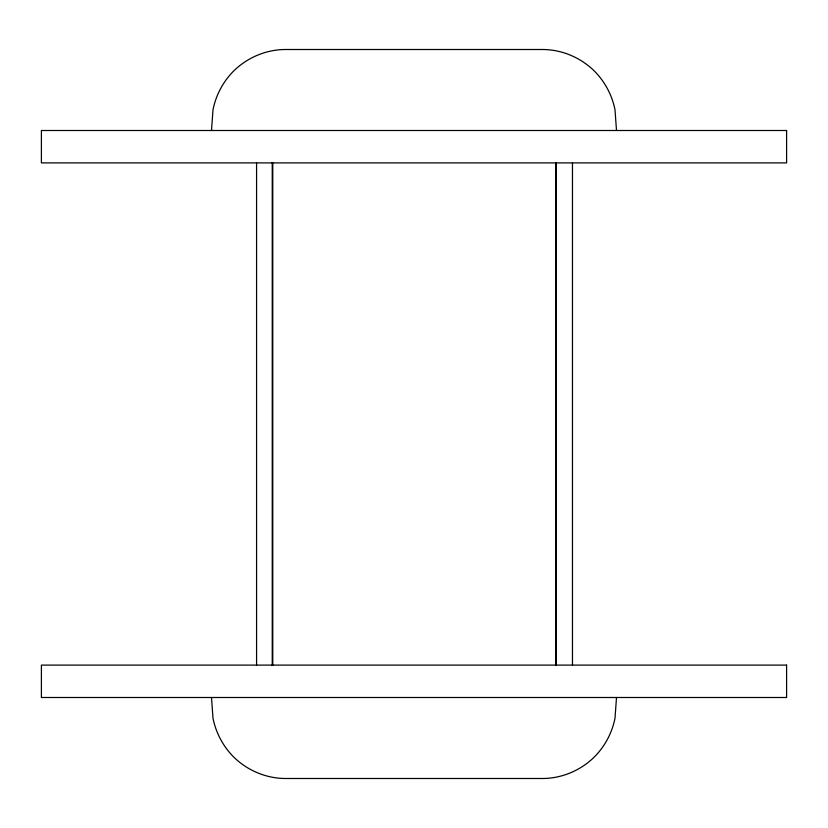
<?xml version="1.0" encoding="UTF-8"?>
<svg xmlns="http://www.w3.org/2000/svg" width="828" height="828" viewBox="0 0 828 828"><rect width="100%" height="100%" fill="white"/><g stroke="black" fill="none" stroke-linecap="round" stroke-linejoin="round"><path stroke-width="1.24" d="M616.498 130.503L615.007 109.803A76.238 76.238 0 0 0 594.99 71.663C581.37 57.939 562.657 49.773 543.282 49.504L284.718 49.504C265.343 49.773 246.63 57.929 233.01 71.663A76.238 76.238 0 0 0 212.993 109.803L211.502 130.503M616.498 697.497L615.007 718.197A76.238 76.238 0 0 1 594.99 756.337C581.37 770.061 562.657 778.227 543.282 778.496L284.718 778.496C265.343 778.227 246.63 770.071 233.01 756.337A76.238 76.238 0 0 1 212.993 718.197L211.502 697.497M572.469 162.785L572.469 665.215M556.271 162.785L556.271 665.215M555.754 162.567L555.754 665.433M272.774 162.785L272.774 665.215M272.246 162.567L272.246 665.433M256.577 162.785L256.577 665.215M786.6 130.503L41.4 130.503L41.4 162.899L786.6 162.899L786.6 130.503M786.6 665.101L41.4 665.101L41.4 697.497L786.6 697.497L786.6 665.101"/></g></svg>
